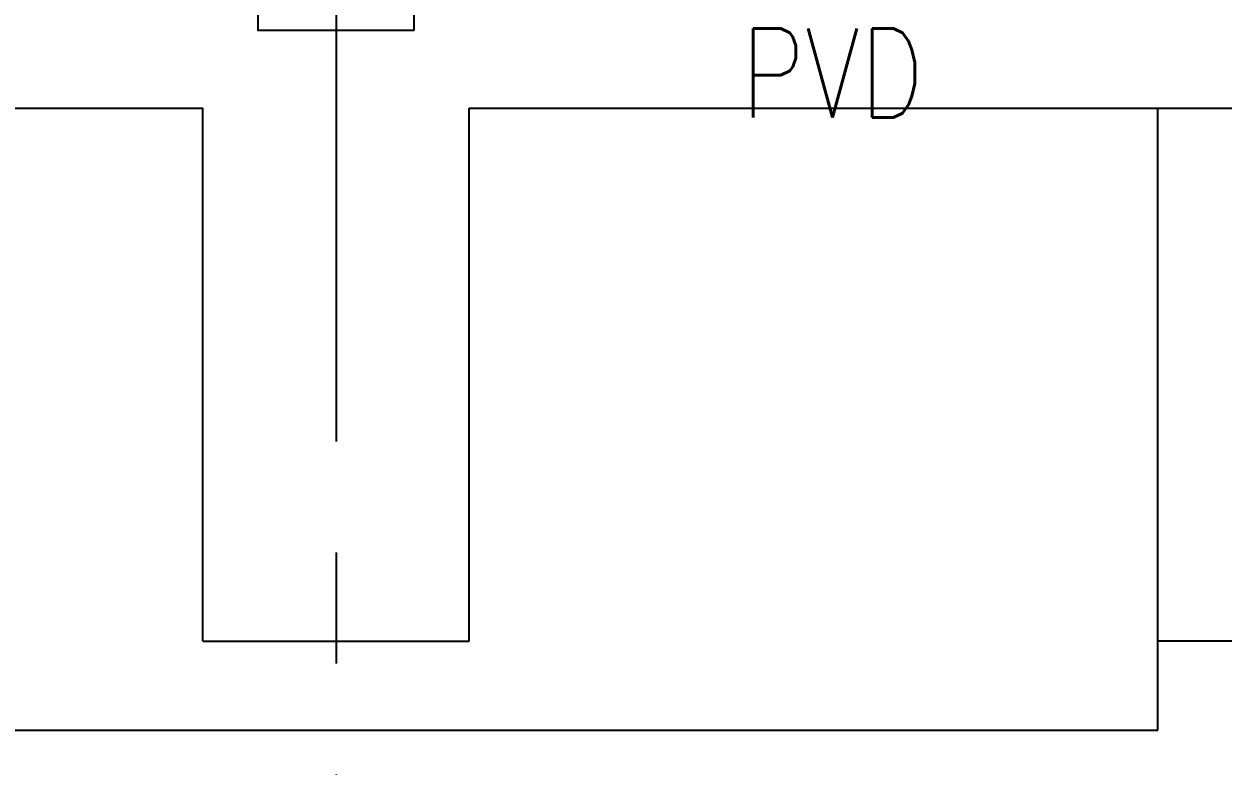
# Model space of a CAD drawing. Extents: x -3080 to 28500, y -1326 to 31609.
# Drawn here: x 22609.8 to 22879.6, y 26132.7 to 26299.7 of the extents above; entities that cross this region are included whole.
import ezdxf
from ezdxf.enums import TextEntityAlignment as Align
from ezdxf.xclip import XClip

# ---------------------------------------------------------------- set-up
doc = ezdxf.new("R2010")
doc.units = 0
doc.header["$LTSCALE"] = 100
doc.header["$XCLIPFRAME"] = 2
doc.linetypes.add('188K-SM-07-F10-MECH-CR PIPE-Y2257103$0$X-S-FAB_SL ALL$0$COL-CEN-LIN', pattern=[3.25, 2.5, -0.25, 0.25, -0.25])
for name, color, linetype in [('0-xref', 8, 'Continuous'), ('188K-SM-07-F10-MECH-CR PIPE-Y2257103$0$0-BG', 6, 'Continuous'), ('188K-SM-07-F10-MECH-CR PIPE-Y2257103$0$UPW_PVDF', 7, 'Continuous'), ('188K-SM-07-F10-MECH-CR PIPE-Y2257103$0$X-S-FAB_SL ALL$0$ASP_1', 1, 'Continuous'), ('188K-SM-07-F10-MECH-CR PIPE-Y2257103$0$X-S-FAB_SL ALL$0$ASP_8', 8, 'Continuous'), ('188K-SM-07-F10-MECH-CR PIPE-Y2257103$0$X-S-FAB_SL ALL$0$BEAM-S', 2, 'Continuous'), ('188K-SM-07-F10-MECH-CR PIPE-Y2257103$0$X-S-FAB_SL ALL$0$CCL', 15, '188K-SM-07-F10-MECH-CR PIPE-Y2257103$0$X-S-FAB_SL ALL$0$COL-CEN-LIN')]:
    doc.layers.add(name, color=color, linetype=linetype)
doc.styles.add('188K-SM-07-F10-MECH-CR PIPE-Y2257103$0$AA-TXT', font='romans.shx', dxfattribs={"bigfont": 'chineset.shx'})

# ---------------------------------------------------------------- blocks, each defined once
blk = doc.blocks.new('188K-SM-07-F10-MECH-CR PIPE-Y2257103$0$X-S-FAB_SL ALL$0$A$Ceb448ab1')
at = {"layer": '188K-SM-07-F10-MECH-CR PIPE-Y2257103$0$X-S-FAB_SL ALL$0$CCL'}
blk.add_line((22680, 3600), (22680, 0), dxfattribs=at)
blk = doc.blocks.new('*U1541')
at = {"color": 241}
blk.add_lwpolyline([(17.5, 50), (-17.5, 50), (-17.5, 337.5), (17.5, 337.5)], close=True, dxfattribs=at)
blk = doc.blocks.new('188K-SM-07-F10-MECH-CR PIPE-Y2257103$0$X-S-FAB_SL ALL')
at = {"layer": '188K-SM-07-F10-MECH-CR PIPE-Y2257103$0$X-S-FAB_SL ALL$0$ASP_1'}
for p, q in [((17396.479, -73053.977), (18176.479, -73053.977)), ((18176.479, -73173.977), (18176.479, -73053.977)), ((18236.479, -73053.977), (19016.479, -73053.977)), ((18236.479, -73173.977), (18236.479, -73053.977)), ((18176.479, -73173.977), (18236.479, -73173.977))]:
    blk.add_line(p, q, dxfattribs=at)
at = {"layer": '188K-SM-07-F10-MECH-CR PIPE-Y2257103$0$X-S-FAB_SL ALL$0$ASP_8'}
for p, q in [((18391.479, -73193.977), (18391.479, -73053.977)), ((18971.479, -73173.977), (18391.479, -73173.977)), ((18021.479, -73193.977), (18391.479, -73193.977))]:
    blk.add_line(p, q, dxfattribs=at)
at = {"layer": '188K-SM-07-F10-MECH-CR PIPE-Y2257103$0$X-S-FAB_SL ALL$0$BEAM-S'}
blk.add_blockref('*U1541', (18206.479, -73086.477), dxfattribs=at)
at = {"layer": '188K-SM-07-F10-MECH-CR PIPE-Y2257103$0$X-S-FAB_SL ALL$0$CCL'}
blk.add_blockref('188K-SM-07-F10-MECH-CR PIPE-Y2257103$0$X-S-FAB_SL ALL$0$A$Ceb448ab1', (-4473.521, -73553.977), dxfattribs=at)
blk = doc.blocks.new('188K-SM-07-F10-MECH-CR PIPE-Y2257103$0$PVD-1')
at = {"layer": '188K-SM-07-F10-MECH-CR PIPE-Y2257103$0$UPW_PVDF', "style": '188K-SM-07-F10-MECH-CR PIPE-Y2257103$0$AA-TXT', "width": 0.8}
blk.add_text('PVD', height=20, dxfattribs=at).set_placement((3930.41, -73045.26), align=Align.MIDDLE_LEFT)
blk = doc.blocks.new('188K-SM-07-F10-MECH-CR PIPE-Y2257103')
ref = blk.add_blockref('188K-SM-07-F10-MECH-CR PIPE-Y2257103$0$X-S-FAB_SL ALL', (4473.521, 99334.763))
XClip(ref).set_block_clipping_path([(-7553.4648570136, -75341.9369645483), (24026.2025623869, -67725.7696244382)])
at = {"layer": '188K-SM-07-F10-MECH-CR PIPE-Y2257103$0$0-BG'}
blk.add_blockref('188K-SM-07-F10-MECH-CR PIPE-Y2257103$0$PVD-1', (18840.76, 99333.963), dxfattribs=at)

msp = doc.modelspace()

# ---------------------------------------------------------------- block references
at = {"layer": '0-xref'}
msp.add_blockref('188K-SM-07-F10-MECH-CR PIPE-Y2257103', (0, 0), dxfattribs=at)

doc.saveas('drawing.dxf')
